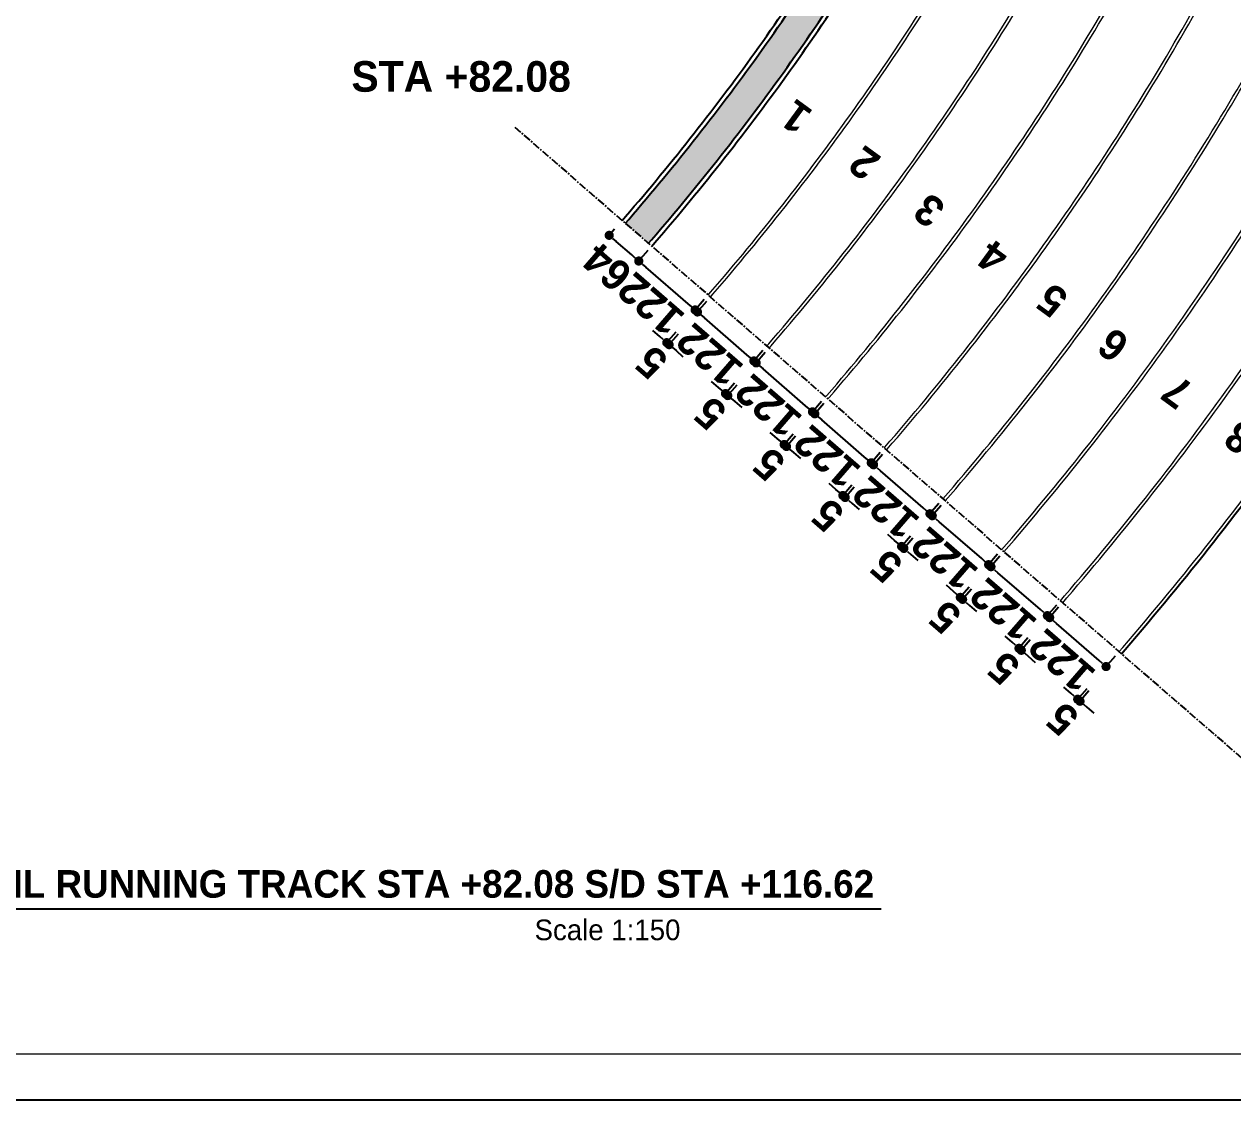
# Model space of a CAD drawing. Header units: centimetres. Extents: x -292707 to 138715, y -53922 to 66277.
# Drawn here: x 25945 to 27920, y -11672 to -9915 of the extents above; entities that cross this region are included whole.
import ezdxf
from ezdxf.xclip import XClip

# ---------------------------------------------------------------- set-up
doc = ezdxf.new("R2010")
doc.units = ezdxf.units.CM
doc.header["$XCLIPFRAME"] = 0
doc.linetypes.add('CENTER', pattern=[2, 1.25, -0.25, 0.25, -0.25])
for name, color, linetype in [('A-ALINE-2', 101, 'Continuous'), ('A-ALINE-7', 119, 'Continuous'), ('A-ANNOTATION', 144, 'Continuous'), ('A-DIM', 157, 'Continuous'), ('A-TEXT', 254, 'Continuous')]:
    doc.layers.add(name, color=color, linetype=linetype)
for name, color, linetype, lineweight, true_color in [('A-FILL-1', 250, 'Continuous', 0, 0x333333), ('A-FILL-4', 9, 'Continuous', 0, 0x808080), ('A-FILL-7', 7, 'Continuous', 0, 0xcccccc)]:
    doc.layers.add(name, color=color, linetype=linetype, lineweight=lineweight, true_color=true_color)
doc.styles.add('Scale 170', font='GOTHICB.TTF', dxfattribs={"height": 50})
doc.styles.add('Scale 80', font='GOTHICB.TTF', dxfattribs={"height": 20})
doc.dimstyles.new('Scale 150', dxfattribs={"dimscale": 0, "dimtxt": 50, "dimasz": 15, "dimexe": 2, "dimexo": 2, "dimgap": 15, "dimtad": 1, "dimdec": 0, "dimtxsty": 'Scale 170', "dimblk": 'DOT', "dimcen": 3.5, "dimclrd": 256, "dimclre": 256, "dimclrt": 254, "dimadec": 0, "dimazin": 0, "dimtfac": 1, "dimtdec": 0, "dimtmove": 0, "dimatfit": 3, "dimldrblk": 'DOTSMALL', "dimfxl": 1, "dimtfillclr": 256, "dimlwd": -1, "dimlwe": -1, "dimarcsym": 0})

# ---------------------------------------------------------------- blocks, each defined once
blk = doc.blocks.new('jhgkjhkjhkjh')
at = {"layer": 'A-FILL-1', "ltscale": 0.25}
blk.add_lwpolyline([(-1286.61, 931.53), (-933.61, 931.53), (-933.61, 1218.53), (-1286.61, 1218.53)], close=True, dxfattribs=at)
at = {"layer": 'Defpoints'}
blk.add_lwpolyline([(-1296.61, 926.53), (-876.61, 926.53), (-876.61, 1223.53), (-1296.61, 1223.53)], close=True, dxfattribs=at)
blk = doc.blocks.new('hgfhgfh')
at = {"layer": 'A-FILL-7'}
h = blk.add_hatch(color=256, dxfattribs=at)
h.dxf.hatch_style = 1
h.paths.add_polyline_path([(48329.1, -25086.8), (39823.1, -25086.8, 0.929837), (39827.6, -32807.8), (48333.6, -32807.8, 0.942911)])
h.paths.add_polyline_path([(48332.1, -32757.8), (39829.4, -32757.8, -0.929395), (39824.9, -25136.8), (48327.6, -25136.8, -0.942549)], flags=16)
h.paths.add_polyline_path([(48331.9, -32750.8), (39829.7, -32750.8, -0.929332), (39825.2, -25143.8), (48327.4, -25143.8, -0.942498)], flags=0)
h.paths.add_polyline_path([(51488.5, -28964.6, -1), (51408.5, -28964.6, -1)], flags=0)
h.paths.add_polyline_path([(51483.5, -28964.6, -1), (51413.5, -28964.6, -1)], flags=0)
h.paths.add_polyline_path([(36628.5, -28964.9, -1), (36708.5, -28964.9, -1)], flags=0)
h.paths.add_polyline_path([(36633.5, -28964.9, -1), (36703.5, -28964.9, -1)], flags=0)
at = {"layer": 'A-ALINE-2', "ltscale": 0.14}
blk.add_arc((48104.3, -28947.4), 4890.2, 273.0231, 87.0365, dxfattribs=at)
at = {"layer": 'A-ALINE-7', "ltscale": 0.14}
for radius, start, end in [(3874.2, 273.3966, 86.6705), (3867.2, 273.3996, 86.6674), (3817.2, 273.4218, 86.6457), (3810.2, 273.425, 86.6426)]:
    blk.add_arc((48104.3, -28947.4), radius, start, end, dxfattribs=at)
at = {"layer": 'A-FILL-4', "ltscale": 0.14}
for radius, start, end in [(4885.2, 273.0247, 87.035), (4890.2, 273.0231, 87.0365), (4763.2, 273.0632, 86.9973), (4758.2, 273.0648, 86.9957), (4631.2, 273.1065, 86.9548), (4636.2, 273.1048, 86.9564), (4504.2, 273.15, 86.9121), (4509.2, 273.1483, 86.9138), (4377.2, 273.1954, 86.8676), (4382.2, 273.1936, 86.8694), (4250.2, 273.2428, 86.8212), (4255.2, 273.2409, 86.8231), (4128.2, 273.2904, 86.7745), (4123.2, 273.2924, 86.7726), (3996.2, 273.3443, 86.7217), (4001.2, 273.3422, 86.7237)]:
    blk.add_arc((48104.3, -28947.4), radius, start, end, dxfattribs=at)
blk = doc.blocks.new('_Dot')
at = {"color": 0, "linetype": 'ByBlock', "lineweight": -2}
blk.add_line((-0.5, 0), (-1, 0), dxfattribs=at)
at = {"color": 0, "linetype": 'ByBlock', "const_width": 0.5}
blk.add_lwpolyline([(-0.25, 0, 1), (0.25, 0, 1)], format="xyb", close=True, dxfattribs=at)
blk = doc.blocks.new('*D345')
at = {"layer": 'A-DIM', "ltscale": 0.25, "transparency": 16777216}
for p, q in [((20200.1, -10229.9), (20200.1, -10214.9)), ((20222.5, -10244.9), (20198.1, -10244.9)), ((20222.5, -10249.9), (20198.1, -10249.9)), ((20200.1, -10249.9), (20200.1, -10244.9)), ((20200.1, -10264.9), (20200.1, -10279.9))]:
    blk.add_line(p, q, dxfattribs=at)
at = {"layer": 'Defpoints', "color": 0, "ltscale": 0.25, "transparency": 16777216}
for p in [(20200.1, -10244.9), (20224.5, -10244.9), (20224.5, -10249.9)]:
    blk.add_point(p, dxfattribs=at)
at = {"layer": 'A-DIM', "ltscale": 0.25, "transparency": 16777216, "xscale": 15, "yscale": 15, "zscale": 15}
for p, rotation in [((20200.1, -10244.9), 270), ((20200.1, -10249.9), 90)]:
    blk.add_blockref('_Dot', p, dxfattribs=dict(at, rotation=rotation))
at = {"layer": 'A-DIM', "color": 254, "ltscale": 0.25, "transparency": 16777216, "insert": (20159.5, -10247.4), "char_height": 50, "attachment_point": 5, "rotation": 90, "style": 'Scale 170'}
blk.add_mtext('5', dxfattribs=at)
blk = doc.blocks.new('_DotSmall')
at = {"color": 0, "linetype": 'ByBlock', "const_width": 0.5}
blk.add_lwpolyline([(-0.0625, 0, 1), (0.0625, 0, 1)], format="xyb", close=True, dxfattribs=at)
blk = doc.blocks.new('*D346')
at = {"layer": 'A-DIM', "ltscale": 0.25, "transparency": 16777216}
for p, q in [((20293.2, -10122.9), (20268.8, -10122.9)), ((20270.8, -10229.9), (20270.8, -10137.9)), ((20293.2, -10244.9), (20268.8, -10244.9))]:
    blk.add_line(p, q, dxfattribs=at)
at = {"layer": 'Defpoints', "color": 0, "ltscale": 0.25, "transparency": 16777216}
for p in [(20270.8, -10122.9), (20295.2, -10122.9), (20295.2, -10244.9)]:
    blk.add_point(p, dxfattribs=at)
at = {"layer": 'A-DIM', "ltscale": 0.25, "transparency": 16777216, "xscale": 15, "yscale": 15, "zscale": 15}
for p, rotation in [((20270.8, -10122.9), 90), ((20270.8, -10244.9), 270)]:
    blk.add_blockref('_Dot', p, dxfattribs=dict(at, rotation=rotation))
at = {"layer": 'A-DIM', "color": 254, "ltscale": 0.25, "transparency": 16777216, "insert": (20230.2, -10183.9), "char_height": 50, "attachment_point": 5, "rotation": 90, "style": 'Scale 170'}
blk.add_mtext('122', dxfattribs=at)
blk = doc.blocks.new('*D347')
at = {"layer": 'A-DIM', "ltscale": 0.25, "transparency": 16777216}
for p, q in [((20200.1, -10102.9), (20200.1, -10087.9)), ((20222.5, -10117.9), (20198.1, -10117.9)), ((20222.5, -10122.9), (20198.1, -10122.9)), ((20200.1, -10122.9), (20200.1, -10117.9)), ((20200.1, -10137.9), (20200.1, -10152.9))]:
    blk.add_line(p, q, dxfattribs=at)
at = {"layer": 'Defpoints', "color": 0, "ltscale": 0.25, "transparency": 16777216}
for p in [(20200.1, -10117.9), (20224.5, -10117.9), (20224.5, -10122.9)]:
    blk.add_point(p, dxfattribs=at)
at = {"layer": 'A-DIM', "ltscale": 0.25, "transparency": 16777216, "xscale": 15, "yscale": 15, "zscale": 15}
for p, rotation in [((20200.1, -10117.9), 270), ((20200.1, -10122.9), 90)]:
    blk.add_blockref('_Dot', p, dxfattribs=dict(at, rotation=rotation))
at = {"layer": 'A-DIM', "color": 254, "ltscale": 0.25, "transparency": 16777216, "insert": (20159.5, -10120.4), "char_height": 50, "attachment_point": 5, "rotation": 90, "style": 'Scale 170'}
blk.add_mtext('5', dxfattribs=at)
blk = doc.blocks.new('*D348')
at = {"layer": 'A-DIM', "ltscale": 0.25, "transparency": 16777216}
for p, q in [((20293.2, -9995.9), (20268.8, -9995.9)), ((20270.8, -10102.9), (20270.8, -10010.9)), ((20293.2, -10117.9), (20268.8, -10117.9))]:
    blk.add_line(p, q, dxfattribs=at)
at = {"layer": 'Defpoints', "color": 0, "ltscale": 0.25, "transparency": 16777216}
for p in [(20270.8, -9995.9), (20295.2, -9995.9), (20295.2, -10117.9)]:
    blk.add_point(p, dxfattribs=at)
at = {"layer": 'A-DIM', "ltscale": 0.25, "transparency": 16777216, "xscale": 15, "yscale": 15, "zscale": 15}
for p, rotation in [((20270.8, -9995.9), 90), ((20270.8, -10117.9), 270)]:
    blk.add_blockref('_Dot', p, dxfattribs=dict(at, rotation=rotation))
at = {"layer": 'A-DIM', "color": 254, "ltscale": 0.25, "transparency": 16777216, "insert": (20230.2, -10056.9), "char_height": 50, "attachment_point": 5, "rotation": 90, "style": 'Scale 170'}
blk.add_mtext('122', dxfattribs=at)
blk = doc.blocks.new('*D332')
at = {"layer": 'A-DIM', "ltscale": 0.25, "transparency": 16777216}
for p, q in [((20200.1, -9975.9), (20200.1, -9960.9)), ((20222.5, -9990.9), (20198.1, -9990.9)), ((20200.1, -9995.9), (20200.1, -9990.9)), ((20222.5, -9995.9), (20198.1, -9995.9)), ((20200.1, -10010.9), (20200.1, -10025.9))]:
    blk.add_line(p, q, dxfattribs=at)
at = {"layer": 'Defpoints', "color": 0, "ltscale": 0.25, "transparency": 16777216}
for p in [(20200.1, -9990.9), (20224.5, -9990.9), (20224.5, -9995.9)]:
    blk.add_point(p, dxfattribs=at)
at = {"layer": 'A-DIM', "ltscale": 0.25, "transparency": 16777216, "xscale": 15, "yscale": 15, "zscale": 15}
for p, rotation in [((20200.1, -9990.9), 270), ((20200.1, -9995.9), 90)]:
    blk.add_blockref('_Dot', p, dxfattribs=dict(at, rotation=rotation))
at = {"layer": 'A-DIM', "color": 254, "ltscale": 0.25, "transparency": 16777216, "insert": (20159.5, -9993.4), "char_height": 50, "attachment_point": 5, "rotation": 90, "style": 'Scale 170'}
blk.add_mtext('5', dxfattribs=at)
blk = doc.blocks.new('*D333')
at = {"layer": 'A-DIM', "ltscale": 0.25, "transparency": 16777216}
for p, q in [((20293.2, -9868.9), (20268.8, -9868.9)), ((20270.8, -9975.9), (20270.8, -9883.9)), ((20293.2, -9990.9), (20268.8, -9990.9))]:
    blk.add_line(p, q, dxfattribs=at)
at = {"layer": 'Defpoints', "color": 0, "ltscale": 0.25, "transparency": 16777216}
for p in [(20270.8, -9868.9), (20295.2, -9868.9), (20295.2, -9990.9)]:
    blk.add_point(p, dxfattribs=at)
at = {"layer": 'A-DIM', "ltscale": 0.25, "transparency": 16777216, "xscale": 15, "yscale": 15, "zscale": 15}
for p, rotation in [((20270.8, -9868.9), 90), ((20270.8, -9990.9), 270)]:
    blk.add_blockref('_Dot', p, dxfattribs=dict(at, rotation=rotation))
at = {"layer": 'A-DIM', "color": 254, "ltscale": 0.25, "transparency": 16777216, "insert": (20230.2, -9929.9), "char_height": 50, "attachment_point": 5, "rotation": 90, "style": 'Scale 170'}
blk.add_mtext('122', dxfattribs=at)
blk = doc.blocks.new('*D334')
at = {"layer": 'A-DIM', "ltscale": 0.25, "transparency": 16777216}
for p, q in [((20200.1, -9848.9), (20200.1, -9833.9)), ((20222.5, -9863.9), (20198.1, -9863.9)), ((20222.5, -9868.9), (20198.1, -9868.9)), ((20200.1, -9868.9), (20200.1, -9863.9)), ((20200.1, -9883.9), (20200.1, -9898.9))]:
    blk.add_line(p, q, dxfattribs=at)
at = {"layer": 'Defpoints', "color": 0, "ltscale": 0.25, "transparency": 16777216}
for p in [(20200.1, -9863.9), (20224.5, -9863.9), (20224.5, -9868.9)]:
    blk.add_point(p, dxfattribs=at)
at = {"layer": 'A-DIM', "ltscale": 0.25, "transparency": 16777216, "xscale": 15, "yscale": 15, "zscale": 15}
for p, rotation in [((20200.1, -9863.9), 270), ((20200.1, -9868.9), 90)]:
    blk.add_blockref('_Dot', p, dxfattribs=dict(at, rotation=rotation))
at = {"layer": 'A-DIM', "color": 254, "ltscale": 0.25, "transparency": 16777216, "insert": (20159.5, -9866.4), "char_height": 50, "attachment_point": 5, "rotation": 90, "style": 'Scale 170'}
blk.add_mtext('5', dxfattribs=at)
blk = doc.blocks.new('*D335')
at = {"layer": 'A-DIM', "ltscale": 0.25, "transparency": 16777216}
for p, q in [((20293.2, -9741.9), (20268.8, -9741.9)), ((20270.8, -9848.9), (20270.8, -9756.9)), ((20293.2, -9863.9), (20268.8, -9863.9))]:
    blk.add_line(p, q, dxfattribs=at)
at = {"layer": 'Defpoints', "color": 0, "ltscale": 0.25, "transparency": 16777216}
for p in [(20270.8, -9741.9), (20295.2, -9741.9), (20295.2, -9863.9)]:
    blk.add_point(p, dxfattribs=at)
at = {"layer": 'A-DIM', "ltscale": 0.25, "transparency": 16777216, "xscale": 15, "yscale": 15, "zscale": 15}
for p, rotation in [((20270.8, -9741.9), 90), ((20270.8, -9863.9), 270)]:
    blk.add_blockref('_Dot', p, dxfattribs=dict(at, rotation=rotation))
at = {"layer": 'A-DIM', "color": 254, "ltscale": 0.25, "transparency": 16777216, "insert": (20230.2, -9802.9), "char_height": 50, "attachment_point": 5, "rotation": 90, "style": 'Scale 170'}
blk.add_mtext('122', dxfattribs=at)
blk = doc.blocks.new('*D336')
at = {"layer": 'A-DIM', "ltscale": 0.25, "transparency": 16777216}
for p, q in [((20200.1, -9721.9), (20200.1, -9706.9)), ((20222.5, -9736.9), (20198.1, -9736.9)), ((20222.5, -9741.9), (20198.1, -9741.9)), ((20200.1, -9741.9), (20200.1, -9736.9)), ((20200.1, -9756.9), (20200.1, -9771.9))]:
    blk.add_line(p, q, dxfattribs=at)
at = {"layer": 'Defpoints', "color": 0, "ltscale": 0.25, "transparency": 16777216}
for p in [(20200.1, -9736.9), (20224.5, -9736.9), (20224.5, -9741.9)]:
    blk.add_point(p, dxfattribs=at)
at = {"layer": 'A-DIM', "ltscale": 0.25, "transparency": 16777216, "xscale": 15, "yscale": 15, "zscale": 15}
for p, rotation in [((20200.1, -9736.9), 270), ((20200.1, -9741.9), 90)]:
    blk.add_blockref('_Dot', p, dxfattribs=dict(at, rotation=rotation))
at = {"layer": 'A-DIM', "color": 254, "ltscale": 0.25, "transparency": 16777216, "insert": (20159.5, -9739.4), "char_height": 50, "attachment_point": 5, "rotation": 90, "style": 'Scale 170'}
blk.add_mtext('5', dxfattribs=at)
blk = doc.blocks.new('*D337')
at = {"layer": 'A-DIM', "ltscale": 0.25, "transparency": 16777216}
for p, q in [((20293.2, -9614.9), (20268.8, -9614.9)), ((20270.8, -9721.9), (20270.8, -9629.9)), ((20293.2, -9736.9), (20268.8, -9736.9))]:
    blk.add_line(p, q, dxfattribs=at)
at = {"layer": 'Defpoints', "color": 0, "ltscale": 0.25, "transparency": 16777216}
for p in [(20270.8, -9614.9), (20295.2, -9614.9), (20295.2, -9736.9)]:
    blk.add_point(p, dxfattribs=at)
at = {"layer": 'A-DIM', "ltscale": 0.25, "transparency": 16777216, "xscale": 15, "yscale": 15, "zscale": 15}
for p, rotation in [((20270.8, -9614.9), 90), ((20270.8, -9736.9), 270)]:
    blk.add_blockref('_Dot', p, dxfattribs=dict(at, rotation=rotation))
at = {"layer": 'A-DIM', "color": 254, "ltscale": 0.25, "transparency": 16777216, "insert": (20230.2, -9675.9), "char_height": 50, "attachment_point": 5, "rotation": 90, "style": 'Scale 170'}
blk.add_mtext('122', dxfattribs=at)
blk = doc.blocks.new('*D338')
at = {"layer": 'A-DIM', "ltscale": 0.25, "transparency": 16777216}
for p, q in [((20200.1, -9594.9), (20200.1, -9579.9)), ((20222.5, -9609.9), (20198.1, -9609.9)), ((20222.5, -9614.9), (20198.1, -9614.9)), ((20200.1, -9614.9), (20200.1, -9609.9)), ((20200.1, -9629.9), (20200.1, -9644.9))]:
    blk.add_line(p, q, dxfattribs=at)
at = {"layer": 'Defpoints', "color": 0, "ltscale": 0.25, "transparency": 16777216}
for p in [(20200.1, -9609.9), (20224.5, -9609.9), (20224.5, -9614.9)]:
    blk.add_point(p, dxfattribs=at)
at = {"layer": 'A-DIM', "ltscale": 0.25, "transparency": 16777216, "xscale": 15, "yscale": 15, "zscale": 15}
for p, rotation in [((20200.1, -9609.9), 270), ((20200.1, -9614.9), 90)]:
    blk.add_blockref('_Dot', p, dxfattribs=dict(at, rotation=rotation))
at = {"layer": 'A-DIM', "color": 254, "ltscale": 0.25, "transparency": 16777216, "insert": (20159.5, -9612.4), "char_height": 50, "attachment_point": 5, "rotation": 90, "style": 'Scale 170'}
blk.add_mtext('5', dxfattribs=at)
blk = doc.blocks.new('*D339')
at = {"layer": 'A-DIM', "ltscale": 0.25, "transparency": 16777216}
for p, q in [((20293.2, -9487.9), (20268.8, -9487.9)), ((20270.8, -9594.9), (20270.8, -9502.9)), ((20293.2, -9609.9), (20268.8, -9609.9))]:
    blk.add_line(p, q, dxfattribs=at)
at = {"layer": 'Defpoints', "color": 0, "ltscale": 0.25, "transparency": 16777216}
for p in [(20270.8, -9487.9), (20295.2, -9487.9), (20295.2, -9609.9)]:
    blk.add_point(p, dxfattribs=at)
at = {"layer": 'A-DIM', "ltscale": 0.25, "transparency": 16777216, "xscale": 15, "yscale": 15, "zscale": 15}
for p, rotation in [((20270.8, -9487.9), 90), ((20270.8, -9609.9), 270)]:
    blk.add_blockref('_Dot', p, dxfattribs=dict(at, rotation=rotation))
at = {"layer": 'A-DIM', "color": 254, "ltscale": 0.25, "transparency": 16777216, "insert": (20230.2, -9548.9), "char_height": 50, "attachment_point": 5, "rotation": 90, "style": 'Scale 170'}
blk.add_mtext('122', dxfattribs=at)
blk = doc.blocks.new('*D340')
at = {"layer": 'A-DIM', "ltscale": 0.25, "transparency": 16777216}
for p, q in [((20200.1, -9467.9), (20200.1, -9452.9)), ((20222.5, -9482.9), (20198.1, -9482.9)), ((20222.5, -9487.9), (20198.1, -9487.9)), ((20200.1, -9487.9), (20200.1, -9482.9)), ((20200.1, -9502.9), (20200.1, -9517.9))]:
    blk.add_line(p, q, dxfattribs=at)
at = {"layer": 'Defpoints', "color": 0, "ltscale": 0.25, "transparency": 16777216}
for p in [(20200.1, -9482.9), (20224.5, -9482.9), (20224.5, -9487.9)]:
    blk.add_point(p, dxfattribs=at)
at = {"layer": 'A-DIM', "ltscale": 0.25, "transparency": 16777216, "xscale": 15, "yscale": 15, "zscale": 15}
for p, rotation in [((20200.1, -9482.9), 270), ((20200.1, -9487.9), 90)]:
    blk.add_blockref('_Dot', p, dxfattribs=dict(at, rotation=rotation))
at = {"layer": 'A-DIM', "color": 254, "ltscale": 0.25, "transparency": 16777216, "insert": (20159.5, -9485.4), "char_height": 50, "attachment_point": 5, "rotation": 90, "style": 'Scale 170'}
blk.add_mtext('5', dxfattribs=at)
blk = doc.blocks.new('*D341')
at = {"layer": 'A-DIM', "ltscale": 0.25, "transparency": 16777216}
for p, q in [((20293.2, -9360.9), (20268.8, -9360.9)), ((20270.8, -9467.9), (20270.8, -9375.9)), ((20293.2, -9482.9), (20268.8, -9482.9))]:
    blk.add_line(p, q, dxfattribs=at)
at = {"layer": 'Defpoints', "color": 0, "ltscale": 0.25, "transparency": 16777216}
for p in [(20270.8, -9360.9), (20295.2, -9360.9), (20295.2, -9482.9)]:
    blk.add_point(p, dxfattribs=at)
at = {"layer": 'A-DIM', "ltscale": 0.25, "transparency": 16777216, "xscale": 15, "yscale": 15, "zscale": 15}
for p, rotation in [((20270.8, -9360.9), 90), ((20270.8, -9482.9), 270)]:
    blk.add_blockref('_Dot', p, dxfattribs=dict(at, rotation=rotation))
at = {"layer": 'A-DIM', "color": 254, "ltscale": 0.25, "transparency": 16777216, "insert": (20230.2, -9421.9), "char_height": 50, "attachment_point": 5, "rotation": 90, "style": 'Scale 170'}
blk.add_mtext('122', dxfattribs=at)
blk = doc.blocks.new('*D342')
at = {"layer": 'A-DIM', "ltscale": 0.25, "transparency": 16777216}
for p, q in [((20200.1, -9340.9), (20200.1, -9325.9)), ((20222.5, -9355.9), (20198.1, -9355.9)), ((20222.5, -9360.9), (20198.1, -9360.9)), ((20200.1, -9360.9), (20200.1, -9355.9)), ((20200.1, -9375.9), (20200.1, -9390.9))]:
    blk.add_line(p, q, dxfattribs=at)
at = {"layer": 'Defpoints', "color": 0, "ltscale": 0.25, "transparency": 16777216}
for p in [(20200.1, -9355.9), (20224.5, -9355.9), (20224.5, -9360.9)]:
    blk.add_point(p, dxfattribs=at)
at = {"layer": 'A-DIM', "ltscale": 0.25, "transparency": 16777216, "xscale": 15, "yscale": 15, "zscale": 15}
for p, rotation in [((20200.1, -9355.9), 270), ((20200.1, -9360.9), 90)]:
    blk.add_blockref('_Dot', p, dxfattribs=dict(at, rotation=rotation))
at = {"layer": 'A-DIM', "color": 254, "ltscale": 0.25, "transparency": 16777216, "insert": (20159.5, -9358.4), "char_height": 50, "attachment_point": 5, "rotation": 90, "style": 'Scale 170'}
blk.add_mtext('5', dxfattribs=at)
blk = doc.blocks.new('*D343')
at = {"layer": 'A-DIM', "ltscale": 0.25, "transparency": 16777216}
for p, q in [((20293.2, -9233.9), (20268.8, -9233.9)), ((20270.8, -9340.9), (20270.8, -9248.9)), ((20293.2, -9355.9), (20268.8, -9355.9))]:
    blk.add_line(p, q, dxfattribs=at)
at = {"layer": 'Defpoints', "color": 0, "ltscale": 0.25, "transparency": 16777216}
for p in [(20270.8, -9233.9), (20295.2, -9233.9), (20295.2, -9355.9)]:
    blk.add_point(p, dxfattribs=at)
at = {"layer": 'A-DIM', "ltscale": 0.25, "transparency": 16777216, "xscale": 15, "yscale": 15, "zscale": 15}
for p, rotation in [((20270.8, -9233.9), 90), ((20270.8, -9355.9), 270)]:
    blk.add_blockref('_Dot', p, dxfattribs=dict(at, rotation=rotation))
at = {"layer": 'A-DIM', "color": 254, "ltscale": 0.25, "transparency": 16777216, "insert": (20230.2, -9294.9), "char_height": 50, "attachment_point": 5, "rotation": 90, "style": 'Scale 170'}
blk.add_mtext('122', dxfattribs=at)
blk = doc.blocks.new('*D344')
at = {"layer": 'A-DIM', "ltscale": 0.25, "transparency": 16777216}
for p, q in [((20283.9, -9169.9), (20268.8, -9169.9)), ((20270.8, -9218.9), (20270.8, -9184.9)), ((20293.2, -9233.9), (20268.8, -9233.9))]:
    blk.add_line(p, q, dxfattribs=at)
at = {"layer": 'Defpoints', "color": 0, "ltscale": 0.25, "transparency": 16777216}
for p in [(20270.8, -9169.9), (20285.9, -9169.9), (20295.2, -9233.9)]:
    blk.add_point(p, dxfattribs=at)
at = {"layer": 'A-DIM', "ltscale": 0.25, "transparency": 16777216, "xscale": 15, "yscale": 15, "zscale": 15}
for p, rotation in [((20270.8, -9169.9), 90), ((20270.8, -9233.9), 270)]:
    blk.add_blockref('_Dot', p, dxfattribs=dict(at, rotation=rotation))
at = {"layer": 'A-DIM', "color": 254, "ltscale": 0.25, "transparency": 16777216, "insert": (20229.5, -9201.9), "char_height": 50, "attachment_point": 5, "rotation": 90, "style": 'Scale 170'}
blk.add_mtext('64', dxfattribs=at)
blk = doc.blocks.new('*D350')
at = {"layer": 'A-DIM', "ltscale": 5, "transparency": 16777216}
blk.add_line((28103.7, -9489.5), (29820.6, -10332.3), dxfattribs=at)
at = {"layer": 'Defpoints', "color": 0, "ltscale": 5, "transparency": 16777216}
for p in [(26356.3, -8631.8), (29834.1, -10338.9)]:
    blk.add_point(p, dxfattribs=at)
at = {"layer": 'A-DIM', "ltscale": 5, "transparency": 16777216, "xscale": 15, "yscale": 15, "zscale": 15, "rotation": 333.8564183607354}
blk.add_blockref('_Dot', (29834.1, -10338.9), dxfattribs=at)
at = {"layer": 'A-DIM', "color": 254, "ltscale": 5, "transparency": 16777216, "insert": (28219.7, -9500.5), "char_height": 50, "attachment_point": 5, "rotation": 333.8564, "style": 'Scale 170'}
blk.add_mtext('R3874', dxfattribs=at)
blk = doc.blocks.new('A$Cc64c357d')
at = {"ltscale": 0.25, "char_height": 50, "attachment_point": 1, "rotation": 98.244, "style": 'Scale 170'}
for s, heights, insert in [('\\pi79.28214;1', [0], (25.6, 876.8)), ('\\pi71.83822;2', [0], (48.8, 752)), ('\\pi71.9062;3', [0], (67.6, 622)), ('\\pi71.36235;4', [51.3], (86.1, 494.6)), ('\\pi72.11014,t172.11014;5', [0], (103.4, 375.2)), ('\\pi73.46976;6', [0], (121.3, 251.7)), ('\\pi72.75596;7', [0], (139.7, 124.4)), ('\\pi71.80423;8', [0], (157.8, 0))]:
    blk.add_mtext_dynamic_manual_height_columns(s, width=178.313, gutter_width=250, heights=heights, dxfattribs=dict(at, insert=insert))
blk = doc.blocks.new('*U482')
at = {"layer": 'A-ANNOTATION'}
h = blk.add_hatch(color=256, dxfattribs=at)
h.dxf.hatch_style = 1
h.paths.add_polyline_path([(62379.58, 26197.92, 1), (62443.58, 26197.92, 1)])
h.paths.add_polyline_path([(62441.58, 26197.92, -1), (62381.58, 26197.92, -1)], flags=16)
blk.add_lwpolyline([(62443.58, 26197.92), (63152.38, 26197.92)], dxfattribs=at)
for radius in [32, 30]:
    blk.add_circle((62411.58, 26197.92), radius, dxfattribs=at)
blk = doc.blocks.new('A$C3b51be69')
at = {"layer": 'A-DIM', "ltscale": 0.25}
for base, p1, p2, override, picture, middle in [((136.9, 1110), (161.3, 1046), (152.1, 1110), {"dimscale": 1, "dimtmove": 1}, '*D344', (136.9, 1078)), ((136.9, 1046), (161.3, 924), (161.3, 1046), {"dimscale": 1, "dimtmove": 1}, '*D343', (136.9, 985)), ((66.3, 924), (90.6, 919), (90.6, 924), {"dimscale": 1, "dimtmove": 1}, '*D342', (66.3, 921.5)), ((136.9, 919), (161.3, 797), (161.3, 919), {"dimscale": 1, "dimtmove": 1}, '*D341', (136.9, 858)), ((66.3, 797), (90.6, 792), (90.6, 797), {"dimscale": 1, "dimtmove": 1}, '*D340', (66.3, 794.5)), ((136.9, 792), (161.3, 670), (161.3, 792), {"dimscale": 1, "dimtmove": 1}, '*D339', (136.9, 731)), ((66.3, 670), (90.6, 665), (90.6, 670), {"dimscale": 1, "dimtmove": 1}, '*D338', (66.3, 667.5)), ((136.9, 665), (161.3, 543), (161.3, 665), {"dimscale": 1, "dimtmove": 1}, '*D337', (136.9, 604)), ((66.3, 543), (90.6, 538), (90.6, 543), {"dimscale": 1, "dimtmove": 1}, '*D336', (66.3, 540.5)), ((136.9, 538), (161.3, 416), (161.3, 538), {"dimscale": 1, "dimtmove": 1}, '*D335', (136.9, 477)), ((66.3, 416), (90.6, 411), (90.6, 416), {"dimscale": 1, "dimtmove": 1}, '*D334', (66.3, 413.5)), ((136.9, 411), (161.3, 289), (161.3, 411), {"dimscale": 1, "dimtmove": 1}, '*D333', (136.9, 350)), ((66.3, 289), (90.6, 284), (90.6, 289), {"dimscale": 1, "dimtmove": 1}, '*D332', (66.3, 286.5)), ((136.9, 284), (161.3, 162), (161.3, 284), {"dimscale": 1, "dimtmove": 1}, '*D348', (136.9, 223)), ((66.3, 162), (90.6, 157), (90.6, 162), {"dimscale": 1, "dimtmove": 1}, '*D347', (66.3, 159.5)), ((136.9, 157), (161.3, 35), (161.3, 157), {"dimscale": 1, "dimtmove": 1}, '*D346', (136.9, 96)), ((66.3, 35), (90.6, 30), (90.6, 35), {"dimscale": 1}, '*D345', (66.3, 32.5))]:
    dim = blk.add_linear_dim(base=base, p1=p1, p2=p2, angle=90, dimstyle='Scale 150', override=override, dxfattribs=at)
    dim.commit()
    dim.dimension.update_dxf_attribs({"geometry": picture, "text_midpoint": middle, "dimtype": 128, "insert": (-20133.9, 10279.9)})

msp = doc.modelspace()

# ---------------------------------------------------------------- linework, layer by layer
at = {"layer": 'A-TEXT', "linetype": 'CENTER', "ltscale": 10}
msp.add_lwpolyline([(26746.8, -10083.1), (28129.4, -11282.8)], dxfattribs=at)

# ---------------------------------------------------------------- block references
ref = msp.add_blockref('hgfhgfh', (-24061.3, 21207.3))
XClip(ref).set_block_clipping_path([(50808.1648809855, -31290.4213153547), (51719.5727609521, -28947.4361751758), (53151.4715442315, -28947.4361751758), (52338.9494050611, -32618.7586975076)])
at = {"ltscale": 5}
for name, p, rotation in [('A$Cc64c357d', (27879.1, -10776.5), 45.59768252990666), ('A$C3b51be69', (27649.8, -11090.7), 49.05020844244559)]:
    msp.add_blockref(name, p, dxfattribs=dict(at, rotation=rotation))
at = {"layer": 'A-TEXT'}
for name, p, xscale, yscale, zscale in [('jhgkjhkjhkjh', (44764.4, -25570.2), 15, 15, 15), ('*U482', (-114747, -70305.5), 2.25, 2.25, 2.25)]:
    msp.add_blockref(name, p, dxfattribs=dict(at, xscale=xscale, yscale=yscale, zscale=zscale))

# ---------------------------------------------------------------- texts
at = {"ltscale": 0.25, "insert": (26479.9, -9975.2), "char_height": 50, "attachment_point": 1, "style": 'Scale 170'}
msp.add_mtext_dynamic_manual_height_columns('STA +82.08', width=484.955, gutter_width=250, heights=[0], dxfattribs=at)
at = {"layer": 'A-TEXT', "ltscale": 0.25, "attachment_point": 6, "style": 'Scale 80'}
for s, width, insert, char_height in [('DETAIL RUNNING TRACK STA +82.08 S/D STA +116.62', 2044.877, (27334.1, -11320.1), 45), ('{\\fCentury Gothic|b0|i0|c0|p34;Scale 1:150}', 1220.294, (27017.6, -11394.8), 33.75)]:
    msp.add_mtext_dynamic_manual_height_columns(s, width=width, gutter_width=168.8, heights=[0], dxfattribs=dict(at, insert=insert, char_height=char_height))

# ---------------------------------------------------------------- dimensions: what is measured, and where the dimension line sits
at = {"layer": 'A-DIM', "ltscale": 5}
dim = msp.add_radius_dim(center=(26356.3, -8631.8), mpoint=(29834.1, -10338.9), dimstyle='Scale 150', override={"dimscale": 1}, dxfattribs=at)
dim.commit()
dim.dimension.update_dxf_attribs({"geometry": '*D350', "text_midpoint": (28201.5, -9537.5), "dimtype": 164})

doc.saveas('drawing.dxf')
